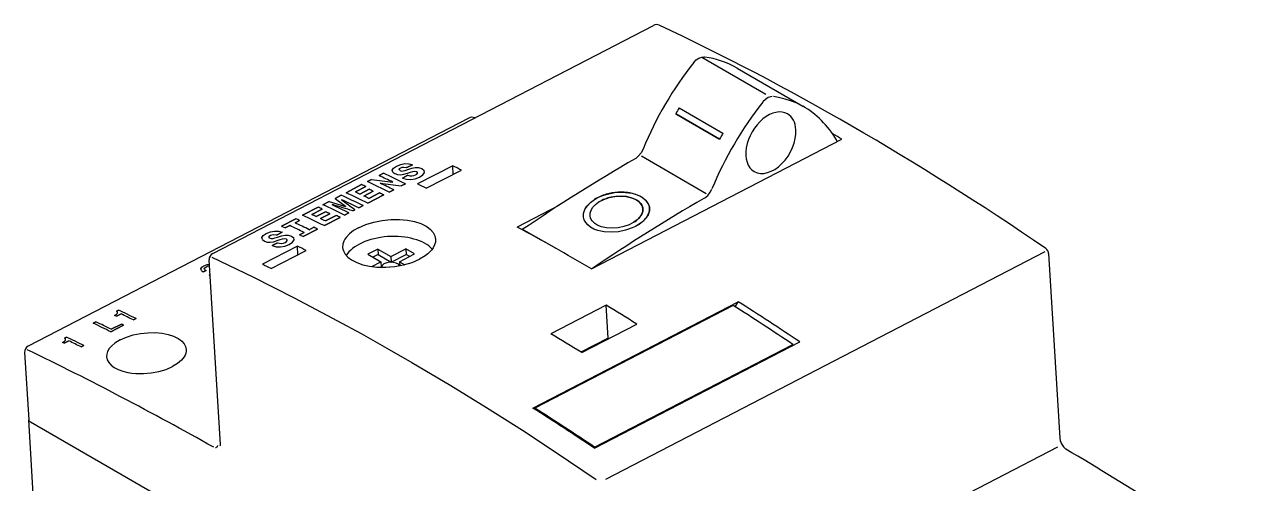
# Model space of a CAD drawing. Extents: x 72 to 370, y -12 to 333.
# Drawn here: x 274.7 to 367.1, y 298.8 to 333.3 of the extents above; entities that cross this region are included whole.
import ezdxf

# ---------------------------------------------------------------- set-up
doc = ezdxf.new("R2010")
doc.units = 0
doc.layers.get('0').update_dxf_attribs({"linetype": 'CONTINUOUS'})

msp = doc.modelspace()

# ---------------------------------------------------------------- linework, layer by layer
at = {"color": 7}
for p, q in [((288.803955, 316.089539), (321.878448, 333.233765)), ((308.027985, 326.270752), (274.953491, 309.126495)), ((317.237732, 314.937286), (336.03006, 324.678345)), ((351.2612, 316.204681), (318.271057, 299.104126)), ((333.636505, 269.572266), (275.115753, 303.424011)), ((319.260193, 284.4758), (352.238403, 301.570129))]:
    msp.add_line(p, q, dxfattribs=at)
at = {"color": 250}
for p, q in [((330.304596, 328.044556), (325.521973, 330.811066)), ((320.980072, 323.41806), (325.842712, 320.605225)), ((277.135315, 268.360809), (274.992523, 303.58847)), ((333.636505, 269.572266), (275.115753, 303.424011))]:
    msp.add_line(p, q, dxfattribs=at)
at = {"color": 250, "ltscale": 0.142429}
msp.add_line((328.165405, 330.012817), (333.096924, 327.160156), dxfattribs=at)
at = {"color": 250, "ltscale": 0.094953}
for p, q in [((323.805817, 327.02298), (327.093506, 325.121216)), ((323.553375, 326.5914), (326.841064, 324.689636))]:
    msp.add_line(p, q, dxfattribs=at)
at = {"color": 7, "ltscale": 0.094953}
for p, q in [((323.805817, 327.02298), (327.093506, 325.121216)), ((326.841064, 324.689636), (323.553375, 326.5914))]:
    msp.add_line(p, q, dxfattribs=at)
at = {"color": 7, "ltscale": 0.004455}
msp.add_line((302.27774, 322.355957), (302.369507, 322.508698), dxfattribs=at)
msp.add_line((302.27774, 322.355957), (302.369507, 322.508698), dxfattribs=at)
at = {"color": 7, "ltscale": 0.006665}
msp.add_line((302.369507, 322.508698), (302.589111, 322.659882), dxfattribs=at)
msp.add_line((302.369507, 322.508698), (302.589111, 322.659882), dxfattribs=at)
at = {"color": 7, "ltscale": 0.008676}
for p, q in [((302.589111, 322.659882), (302.911072, 322.789398)), ((302.589111, 322.659882), (302.911072, 322.789398)), ((292.808441, 317.590057), (293.130402, 317.719574)), ((292.808441, 317.590057), (293.130402, 317.719574))]:
    msp.add_line(p, q, dxfattribs=at)
at = {"color": 7, "ltscale": 0.001653}
msp.add_line((302.795166, 322.411255), (302.830627, 322.467072), dxfattribs=at)
msp.add_line((302.795166, 322.411255), (302.830627, 322.467072), dxfattribs=at)
at = {"color": 7, "ltscale": 0.003005}
for p, q in [((302.867065, 322.314941), (302.795166, 322.411255)), ((302.867065, 322.314941), (302.795166, 322.411255)), ((293.086395, 317.245087), (293.014496, 317.3414)), ((293.086395, 317.245087), (293.014496, 317.3414))]:
    msp.add_line(p, q, dxfattribs=at)
at = {"color": 7, "ltscale": 0.002572}
for p, q in [((302.830627, 322.467072), (302.914337, 322.526855)), ((302.830627, 322.467072), (302.914337, 322.526855)), ((293.049957, 317.397247), (293.133667, 317.457031)), ((293.049957, 317.397247), (293.133667, 317.457031))]:
    msp.add_line(p, q, dxfattribs=at)
at = {"color": 7, "ltscale": 0.007887}
for p, q in [((302.911072, 322.789398), (303.220764, 322.849457)), ((302.911072, 322.789398), (303.220764, 322.849457)), ((293.130402, 317.719574), (293.440094, 317.779633)), ((293.130402, 317.719574), (293.440094, 317.779633))]:
    msp.add_line(p, q, dxfattribs=at)
at = {"color": 7, "ltscale": 0.002967}
for p, q in [((302.914337, 322.526855), (303.025604, 322.568146)), ((302.914337, 322.526855), (303.025604, 322.568146)), ((293.133667, 317.457031), (293.244934, 317.498322)), ((293.133667, 317.457031), (293.244934, 317.498322))]:
    msp.add_line(p, q, dxfattribs=at)
at = {"color": 7, "ltscale": 0.002992}
for p, q in [((303.025604, 322.568146), (303.143768, 322.58725)), ((303.025604, 322.568146), (303.143768, 322.58725)), ((293.244934, 317.498322), (293.363098, 317.517426)), ((293.244934, 317.498322), (293.363098, 317.517426))]:
    msp.add_line(p, q, dxfattribs=at)
at = {"color": 7, "ltscale": 0.005412}
for p, q in [((303.143768, 322.58725), (303.357056, 322.550171)), ((303.143768, 322.58725), (303.357056, 322.550171)), ((293.363098, 317.517426), (293.576385, 317.480316)), ((293.363098, 317.517426), (293.576385, 317.480316))]:
    msp.add_line(p, q, dxfattribs=at)
at = {"color": 7, "ltscale": 0.007433}
for p, q in [((303.220764, 322.849457), (303.517853, 322.837341)), ((303.220764, 322.849457), (303.517853, 322.837341)), ((293.440094, 317.779633), (293.737152, 317.767517)), ((293.440094, 317.779633), (293.737152, 317.767517))]:
    msp.add_line(p, q, dxfattribs=at)
at = {"color": 7, "ltscale": 0.004979}
for p, q in [((303.256104, 322.331238), (303.443756, 322.39798)), ((303.256104, 322.331238), (303.443756, 322.39798)), ((293.475433, 317.261414), (293.663086, 317.328156)), ((293.475433, 317.261414), (293.663086, 317.328156))]:
    msp.add_line(p, q, dxfattribs=at)
at = {"color": 7, "ltscale": 0.01159}
for p, q in [((303.375885, 322.541168), (303.787476, 322.754517)), ((303.787476, 322.754517), (303.375885, 322.541168)), ((293.595215, 317.471344), (294.006805, 317.684692)), ((294.006805, 317.684692), (293.595215, 317.471344))]:
    msp.add_line(p, q, dxfattribs=at)
at = {"color": 7, "ltscale": 0.007829}
for p, q in [((303.443756, 322.39798), (303.741241, 322.495819)), ((303.443756, 322.39798), (303.741241, 322.495819)), ((293.663086, 317.328156), (293.960571, 317.425964)), ((293.663086, 317.328156), (293.960571, 317.425964))]:
    msp.add_line(p, q, dxfattribs=at)
at = {"color": 7, "ltscale": 0.007051}
msp.add_line((303.517853, 322.837341), (303.787476, 322.754517), dxfattribs=at)
msp.add_line((303.517853, 322.837341), (303.787476, 322.754517), dxfattribs=at)
at = {"color": 7, "ltscale": 0.006787}
for p, q in [((303.741241, 322.495819), (304.007416, 322.549164)), ((303.741241, 322.495819), (304.007416, 322.549164)), ((293.960571, 317.425964), (294.226746, 317.479309)), ((293.960571, 317.425964), (294.226746, 317.479309))]:
    msp.add_line(p, q, dxfattribs=at)
at = {"color": 7, "ltscale": 0.00608}
for p, q in [((304.007416, 322.549164), (304.25061, 322.545837)), ((304.007416, 322.549164), (304.25061, 322.545837)), ((294.226746, 317.479309), (294.46994, 317.476013)), ((294.226746, 317.479309), (294.46994, 317.476013))]:
    msp.add_line(p, q, dxfattribs=at)
at = {"color": 7, "ltscale": 0.074085}
msp.add_line((306.810669, 322.679352), (304.179718, 321.315613), dxfattribs=at)
at = {"color": 7, "ltscale": 0.006243}
for p, q in [((304.25061, 322.545837), (304.489014, 322.471527)), ((304.25061, 322.545837), (304.489014, 322.471527)), ((294.46994, 317.476013), (294.708344, 317.401703)), ((294.46994, 317.476013), (294.708344, 317.401703))]:
    msp.add_line(p, q, dxfattribs=at)
at = {"color": 7, "ltscale": 0.005565}
for p, q in [((304.489014, 322.471527), (304.66629, 322.336914)), ((304.489014, 322.471527), (304.66629, 322.336914)), ((294.708344, 317.401703), (294.88562, 317.26709)), ((294.708344, 317.401703), (294.88562, 317.26709))]:
    msp.add_line(p, q, dxfattribs=at)
at = {"color": 7, "ltscale": 0.016058}
msp.add_line((306.84967, 322.038208), (306.810669, 322.679352), dxfattribs=at)
at = {"color": 7, "ltscale": 0.008769}
for p, q in [((300.722443, 321.650269), (300.411041, 321.488831)), ((300.411041, 321.488831), (300.722443, 321.650269)), ((302.949219, 321.172577), (303.26062, 321.334015)), ((303.26062, 321.334015), (302.949219, 321.172577))]:
    msp.add_line(p, q, dxfattribs=at)
at = {"color": 7, "ltscale": 0.040047}
msp.add_line((300.722443, 321.650269), (302.312256, 321.453979), dxfattribs=at)
msp.add_line((300.722443, 321.650269), (302.312256, 321.453979), dxfattribs=at)
at = {"color": 7, "ltscale": 0.009531}
for p, q in [((301.626862, 322.119049), (301.288391, 321.943604)), ((301.288391, 321.943604), (301.626862, 322.119049)), ((302.0448, 320.703796), (302.38327, 320.879242)), ((302.38327, 320.879242), (302.0448, 320.703796))]:
    msp.add_line(p, q, dxfattribs=at)
at = {"color": 7, "ltscale": 0.003687}
for p, q in [((302.312866, 322.212738), (302.27774, 322.355957)), ((302.312866, 322.212738), (302.27774, 322.355957)), ((292.532196, 317.142914), (292.49707, 317.286133)), ((292.532196, 317.142914), (292.49707, 317.286133))]:
    msp.add_line(p, q, dxfattribs=at)
at = {"color": 7, "ltscale": 0.005159}
for p, q in [((302.312866, 322.212738), (302.479004, 322.090332)), ((302.312866, 322.212738), (302.479004, 322.090332)), ((292.532196, 317.142914), (292.698334, 317.020508)), ((292.532196, 317.142914), (292.698334, 317.020508))]:
    msp.add_line(p, q, dxfattribs=at)
at = {"color": 7, "ltscale": 0.00531}
msp.add_line((302.479004, 322.090332), (302.680634, 322.02356), dxfattribs=at)
msp.add_line((302.479004, 322.090332), (302.680634, 322.02356), dxfattribs=at)
at = {"color": 7, "ltscale": 0.005424}
msp.add_line((302.680634, 322.02356), (302.897095, 322.008881), dxfattribs=at)
msp.add_line((302.680634, 322.02356), (302.897095, 322.008881), dxfattribs=at)
at = {"color": 7, "ltscale": 0.002952}
msp.add_line((302.867065, 322.314941), (302.98053, 322.282288), dxfattribs=at)
msp.add_line((302.867065, 322.314941), (302.98053, 322.282288), dxfattribs=at)
at = {"color": 7, "ltscale": 0.006093}
for p, q in [((302.897095, 322.008881), (303.138184, 322.044495)), ((302.897095, 322.008881), (303.138184, 322.044495)), ((293.116425, 316.939056), (293.357513, 316.97467)), ((293.116425, 316.939056), (293.357513, 316.97467))]:
    msp.add_line(p, q, dxfattribs=at)
at = {"color": 7, "ltscale": 0.003181}
for p, q in [((302.98053, 322.282288), (303.107422, 322.291718)), ((302.98053, 322.282288), (303.107422, 322.291718)), ((293.199829, 317.212433), (293.326721, 317.221893)), ((293.199829, 317.212433), (293.326721, 317.221893))]:
    msp.add_line(p, q, dxfattribs=at)
at = {"color": 7, "ltscale": 0.011361}
for p, q in [((303.444366, 321.970123), (303.040894, 321.760986)), ((303.040894, 321.760986), (303.444366, 321.970123)), ((293.663696, 316.900269), (293.260223, 316.691132)), ((293.260223, 316.691132), (293.663696, 316.900269))]:
    msp.add_line(p, q, dxfattribs=at)
at = {"color": 7, "ltscale": 0.007874}
for p, q in [((303.040894, 321.760986), (303.342285, 321.669495)), ((303.040894, 321.760986), (303.342285, 321.669495)), ((293.260223, 316.691132), (293.561615, 316.59967)), ((293.260223, 316.691132), (293.561615, 316.59967))]:
    msp.add_line(p, q, dxfattribs=at)
at = {"color": 7, "ltscale": 0.003846}
msp.add_line((303.107422, 322.291718), (303.256104, 322.331238), dxfattribs=at)
msp.add_line((303.107422, 322.291718), (303.256104, 322.331238), dxfattribs=at)
at = {"color": 7, "ltscale": 0.0072}
for p, q in [((303.138184, 322.044495), (303.413666, 322.128479)), ((303.138184, 322.044495), (303.413666, 322.128479)), ((293.357513, 316.97467), (293.632996, 317.058655)), ((293.357513, 316.97467), (293.632996, 317.058655))]:
    msp.add_line(p, q, dxfattribs=at)
at = {"color": 7, "ltscale": 0.008122}
for p, q in [((303.342285, 321.669495), (303.666779, 321.653381)), ((303.342285, 321.669495), (303.666779, 321.653381)), ((293.561615, 316.59967), (293.886108, 316.583527)), ((293.561615, 316.59967), (293.886108, 316.583527))]:
    msp.add_line(p, q, dxfattribs=at)
at = {"color": 7, "ltscale": 0.005948}
for p, q in [((303.413666, 322.128479), (303.638184, 322.207184)), ((303.413666, 322.128479), (303.638184, 322.207184)), ((293.632996, 317.058655), (293.857513, 317.13736)), ((293.632996, 317.058655), (293.857513, 317.13736))]:
    msp.add_line(p, q, dxfattribs=at)
at = {"color": 7, "ltscale": 0.003721}
msp.add_line((303.444366, 321.970123), (303.586456, 321.925873), dxfattribs=at)
msp.add_line((303.444366, 321.970123), (303.586456, 321.925873), dxfattribs=at)
at = {"color": 7, "ltscale": 0.003743}
msp.add_line((303.586456, 321.925873), (303.73587, 321.916016), dxfattribs=at)
msp.add_line((303.586456, 321.925873), (303.73587, 321.916016), dxfattribs=at)
at = {"color": 7, "ltscale": 0.004791}
for p, q in [((303.638184, 322.207184), (303.821716, 322.262299)), ((303.638184, 322.207184), (303.821716, 322.262299)), ((293.857513, 317.13736), (294.041046, 317.192474)), ((293.857513, 317.13736), (294.041046, 317.192474))]:
    msp.add_line(p, q, dxfattribs=at)
at = {"color": 7, "ltscale": 0.008293}
for p, q in [((303.666779, 321.653381), (303.993744, 321.70929)), ((303.666779, 321.653381), (303.993744, 321.70929)), ((293.886108, 316.583527), (294.213074, 316.639435)), ((293.886108, 316.583527), (294.213074, 316.639435))]:
    msp.add_line(p, q, dxfattribs=at)
at = {"color": 7, "ltscale": 0.003767}
for p, q in [((303.73587, 321.916016), (303.884796, 321.938904)), ((303.73587, 321.916016), (303.884796, 321.938904)), ((293.9552, 316.846161), (294.104126, 316.86908)), ((293.9552, 316.846161), (294.104126, 316.86908))]:
    msp.add_line(p, q, dxfattribs=at)
at = {"color": 7, "ltscale": 0.003733}
for p, q in [((303.821716, 322.262299), (303.96994, 322.280243)), ((303.821716, 322.262299), (303.96994, 322.280243)), ((294.041046, 317.192474), (294.18927, 317.210419)), ((294.041046, 317.192474), (294.18927, 317.210419))]:
    msp.add_line(p, q, dxfattribs=at)
at = {"color": 7, "ltscale": 0.003692}
for p, q in [((303.884796, 321.938904), (304.022797, 321.991516)), ((303.884796, 321.938904), (304.022797, 321.991516)), ((294.104126, 316.86908), (294.242096, 316.921692)), ((294.104126, 316.86908), (294.242096, 316.921692))]:
    msp.add_line(p, q, dxfattribs=at)
at = {"color": 7, "ltscale": 0.00331}
for p, q in [((303.96994, 322.280243), (304.098969, 322.250488)), ((303.96994, 322.280243), (304.098969, 322.250488)), ((294.18927, 317.210419), (294.318268, 317.180664)), ((294.18927, 317.210419), (294.318268, 317.180664))]:
    msp.add_line(p, q, dxfattribs=at)
at = {"color": 7, "ltscale": 0.008565}
for p, q in [((303.993744, 321.70929), (304.312683, 321.834351)), ((303.993744, 321.70929), (304.312683, 321.834351)), ((294.213074, 316.639435), (294.532013, 316.764526)), ((294.213074, 316.639435), (294.532013, 316.764526))]:
    msp.add_line(p, q, dxfattribs=at)
at = {"color": 7, "ltscale": 0.003212}
for p, q in [((304.022797, 321.991516), (304.130493, 322.061554)), ((304.022797, 321.991516), (304.130493, 322.061554)), ((294.242096, 316.921692), (294.349823, 316.991699)), ((294.242096, 316.921692), (294.349823, 316.991699))]:
    msp.add_line(p, q, dxfattribs=at)
at = {"color": 7, "ltscale": 0.002238}
msp.add_line((304.098969, 322.250488), (304.169128, 322.194885), dxfattribs=at)
msp.add_line((304.098969, 322.250488), (304.169128, 322.194885), dxfattribs=at)
at = {"color": 7, "ltscale": 0.002168}
for p, q in [((304.130493, 322.061554), (304.180542, 322.132355)), ((304.130493, 322.061554), (304.180542, 322.132355)), ((294.349823, 316.991699), (294.399872, 317.0625)), ((294.349823, 316.991699), (294.399872, 317.0625))]:
    msp.add_line(p, q, dxfattribs=at)
at = {"color": 7, "ltscale": 0.001589}
for p, q in [((304.180542, 322.132355), (304.169128, 322.194885)), ((304.180542, 322.132355), (304.169128, 322.194885)), ((294.399872, 317.0625), (294.388458, 317.125031)), ((294.399872, 317.0625), (294.388458, 317.125031))]:
    msp.add_line(p, q, dxfattribs=at)
at = {"color": 7, "ltscale": 0.008002}
for p, q in [((304.312683, 321.834351), (304.578613, 322.012451)), ((304.312683, 321.834351), (304.578613, 322.012451)), ((294.532013, 316.764526), (294.797943, 316.942627)), ((294.532013, 316.764526), (294.797943, 316.942627))]:
    msp.add_line(p, q, dxfattribs=at)
at = {"color": 7, "ltscale": 0.005145}
msp.add_line((304.578613, 322.012451), (304.697388, 322.180511), dxfattribs=at)
msp.add_line((304.578613, 322.012451), (304.697388, 322.180511), dxfattribs=at)
at = {"color": 7, "ltscale": 0.003987}
for p, q in [((304.697388, 322.180511), (304.66629, 322.336914)), ((304.697388, 322.180511), (304.66629, 322.336914)), ((294.916718, 317.110657), (294.88562, 317.26709)), ((294.916718, 317.110657), (294.88562, 317.26709))]:
    msp.add_line(p, q, dxfattribs=at)
at = {"color": 7, "ltscale": 0.074084}
for p, q in [((304.83374, 320.993256), (307.464661, 322.356995)), ((295.159424, 316.639923), (292.528503, 315.276154)), ((293.182495, 314.953796), (295.813416, 316.317535))]:
    msp.add_line(p, q, dxfattribs=at)
at = {"color": 7, "ltscale": 0.033016}
for p, q in [((299.977783, 321.264252), (298.805298, 320.656494)), ((298.805298, 320.656494), (299.977783, 321.264252)), ((296.71756, 319.57431), (295.545074, 318.966553)), ((295.545074, 318.966553), (296.71756, 319.57431))]:
    msp.add_line(p, q, dxfattribs=at)
at = {"color": 7, "ltscale": 0.022036}
for p, q in [((299.50589, 320.710907), (300.288452, 321.116547)), ((300.288452, 321.116547), (299.50589, 320.710907)), ((296.245667, 319.020966), (297.028229, 319.426605)), ((297.028229, 319.426605), (296.245667, 319.020966))]:
    msp.add_line(p, q, dxfattribs=at)
at = {"color": 7, "ltscale": 0.019749}
for p, q in [((300.532013, 320.91922), (299.830688, 320.555664)), ((299.830688, 320.555664), (300.532013, 320.91922)), ((300.143799, 320.405273), (300.845123, 320.768829)), ((300.845123, 320.768829), (300.143799, 320.405273)), ((297.27179, 319.229248), (296.570465, 318.865723)), ((296.570465, 318.865723), (297.27179, 319.229248)), ((296.883545, 318.715332), (297.5849, 319.078857)), ((297.5849, 319.078857), (296.883545, 318.715332))]:
    msp.add_line(p, q, dxfattribs=at)
at = {"color": 7, "ltscale": 0.022646}
for p, q in [((301.322357, 320.641357), (300.518158, 320.224487)), ((300.518158, 320.224487), (301.322357, 320.641357)), ((298.062134, 318.951416), (297.257904, 318.534546)), ((297.257904, 318.534546), (298.062134, 318.951416))]:
    msp.add_line(p, q, dxfattribs=at)
at = {"color": 7, "ltscale": 0.039946}
msp.add_line((301.3638, 321.37149), (302.949219, 321.172577), dxfattribs=at)
msp.add_line((301.3638, 321.37149), (302.949219, 321.172577), dxfattribs=at)
at = {"color": 7, "ltscale": 0.013267}
for p, q in [((297.540741, 320.001007), (297.06958, 319.756775)), ((297.06958, 319.756775), (297.540741, 320.001007)), ((298.450592, 320.472626), (297.979431, 320.228394)), ((297.979431, 320.228394), (298.450592, 320.472626))]:
    msp.add_line(p, q, dxfattribs=at)
at = {"color": 7, "ltscale": 0.03191}
msp.add_line((297.540741, 320.001007), (298.762085, 319.630219), dxfattribs=at)
msp.add_line((297.540741, 320.001007), (298.762085, 319.630219), dxfattribs=at)
at = {"color": 7, "ltscale": 0.000915}
for p, q in [((297.763306, 319.744385), (297.795807, 319.76123)), ((297.795807, 319.76123), (297.763306, 319.744385))]:
    msp.add_line(p, q, dxfattribs=at)
at = {"color": 7, "ltscale": 0.024758}
msp.add_line((297.979431, 320.228394), (298.772919, 319.635834), dxfattribs=at)
msp.add_line((297.979431, 320.228394), (298.772919, 319.635834), dxfattribs=at)
at = {"color": 7, "ltscale": 0.000991}
for p, q in [((298.467346, 320.109344), (298.502533, 320.127563)), ((298.502533, 320.127563), (298.467346, 320.109344))]:
    msp.add_line(p, q, dxfattribs=at)
at = {"color": 7, "ltscale": 0.000305}
for p, q in [((298.772919, 319.635834), (298.762085, 319.630219)), ((298.762085, 319.630219), (298.772919, 319.635834))]:
    msp.add_line(p, q, dxfattribs=at)
at = {"color": 7, "ltscale": 0.009073}
for p, q in [((299.762115, 319.520538), (300.08432, 319.687561)), ((300.08432, 319.687561), (299.762115, 319.520538))]:
    msp.add_line(p, q, dxfattribs=at)
at = {"color": 7, "ltscale": 0.033626}
for p, q in [((300.439056, 319.871429), (301.633209, 320.490417)), ((301.633209, 320.490417), (300.439056, 319.871429)), ((297.178833, 318.181488), (298.372986, 318.800476)), ((298.372986, 318.800476), (297.178833, 318.181488))]:
    msp.add_line(p, q, dxfattribs=at)
at = {"color": 7, "ltscale": 0.087669}
msp.add_line((314.767578, 319.692749), (311.654236, 318.078949), dxfattribs=at)
at = {"color": 7, "ltscale": 0.0305}
for p, q in [((295.041412, 318.705475), (293.958282, 318.144043)), ((293.958282, 318.144043), (295.041412, 318.705475)), ((295.592041, 317.358978), (296.675171, 317.92041)), ((296.675171, 317.92041), (295.592041, 317.358978))]:
    msp.add_line(p, q, dxfattribs=at)
at = {"color": 7, "ltscale": 0.008997}
for p, q in [((298.703339, 318.971741), (299.022858, 319.13736)), ((299.022858, 319.13736), (298.703339, 318.971741))]:
    msp.add_line(p, q, dxfattribs=at)
at = {"color": 7, "ltscale": 0.00427}
for p, q in [((299.318024, 319.290344), (299.469666, 319.368958)), ((299.469666, 319.368958), (299.318024, 319.290344))]:
    msp.add_line(p, q, dxfattribs=at)
at = {"color": 7, "ltscale": 0.007052}
msp.add_line((293.737152, 317.767517), (294.006805, 317.684692), dxfattribs=at)
msp.add_line((293.737152, 317.767517), (294.006805, 317.684692), dxfattribs=at)
at = {"color": 7, "ltscale": 0.009684}
for p, q in [((294.240692, 318.009796), (294.584595, 318.188049)), ((294.584595, 318.188049), (294.240692, 318.009796)), ((294.979919, 318.392975), (295.323822, 318.571228)), ((295.323822, 318.571228), (294.979919, 318.392975)), ((296.392578, 318.057678), (296.048706, 317.879395)), ((296.048706, 317.879395), (296.392578, 318.057678)), ((295.653351, 317.674469), (295.309448, 317.496216)), ((295.309448, 317.496216), (295.653351, 317.674469))]:
    msp.add_line(p, q, dxfattribs=at)
at = {"color": 250, "ltscale": 0.000151}
msp.add_line((312.025269, 317.87735), (312.030121, 317.880951), dxfattribs=at)
at = {"color": 250, "ltscale": 0.069506}
msp.add_line((312.139038, 317.873138), (314.545654, 316.481018), dxfattribs=at)
at = {"color": 7, "ltscale": 0.004454}
msp.add_line((292.49707, 317.286133), (292.588837, 317.438843), dxfattribs=at)
msp.add_line((292.49707, 317.286133), (292.588837, 317.438843), dxfattribs=at)
at = {"color": 7, "ltscale": 0.006666}
msp.add_line((292.588837, 317.438843), (292.808441, 317.590057), dxfattribs=at)
msp.add_line((292.588837, 317.438843), (292.808441, 317.590057), dxfattribs=at)
at = {"color": 7, "ltscale": 0.005309}
msp.add_line((292.698334, 317.020508), (292.899933, 316.953705), dxfattribs=at)
msp.add_line((292.698334, 317.020508), (292.899933, 316.953705), dxfattribs=at)
at = {"color": 7, "ltscale": 0.005425}
msp.add_line((292.899933, 316.953705), (293.116425, 316.939056), dxfattribs=at)
msp.add_line((292.899933, 316.953705), (293.116425, 316.939056), dxfattribs=at)
at = {"color": 7, "ltscale": 0.001654}
msp.add_line((293.014496, 317.3414), (293.049957, 317.397247), dxfattribs=at)
msp.add_line((293.014496, 317.3414), (293.049957, 317.397247), dxfattribs=at)
at = {"color": 7, "ltscale": 0.002951}
msp.add_line((293.086395, 317.245087), (293.199829, 317.212433), dxfattribs=at)
msp.add_line((293.086395, 317.245087), (293.199829, 317.212433), dxfattribs=at)
at = {"color": 7, "ltscale": 0.003847}
msp.add_line((293.326721, 317.221893), (293.475433, 317.261414), dxfattribs=at)
msp.add_line((293.326721, 317.221893), (293.475433, 317.261414), dxfattribs=at)
at = {"color": 7, "ltscale": 0.00372}
msp.add_line((293.663696, 316.900269), (293.805786, 316.856049), dxfattribs=at)
msp.add_line((293.663696, 316.900269), (293.805786, 316.856049), dxfattribs=at)
at = {"color": 7, "ltscale": 0.003744}
msp.add_line((293.805786, 316.856049), (293.9552, 316.846161), dxfattribs=at)
msp.add_line((293.805786, 316.856049), (293.9552, 316.846161), dxfattribs=at)
at = {"color": 7, "ltscale": 0.002239}
msp.add_line((294.318268, 317.180664), (294.388458, 317.125031), dxfattribs=at)
msp.add_line((294.318268, 317.180664), (294.388458, 317.125031), dxfattribs=at)
at = {"color": 7, "ltscale": 0.005144}
msp.add_line((294.797943, 316.942627), (294.916718, 317.110657), dxfattribs=at)
msp.add_line((294.797943, 316.942627), (294.916718, 317.110657), dxfattribs=at)
at = {"color": 7, "ltscale": 0.016059}
msp.add_line((295.198425, 315.998749), (295.159424, 316.639923), dxfattribs=at)
at = {"color": 7, "ltscale": 0.021167}
msp.add_line((301.185425, 316.422485), (300.433746, 316.032837), dxfattribs=at)
at = {"color": 7, "ltscale": 0.028486}
for p, q in [((300.433746, 316.032837), (301.420044, 315.462311)), ((301.185425, 316.422485), (302.171722, 315.851959)), ((301.210938, 316.003113), (302.197235, 315.432587))]:
    msp.add_line(p, q, dxfattribs=at)
at = {"color": 7, "ltscale": 0.010779}
msp.add_line((301.210938, 316.003113), (300.828156, 315.804688), dxfattribs=at)
at = {"color": 7, "ltscale": 0.010504}
for p, q in [((301.185425, 316.422485), (301.210938, 316.003113)), ((303.299286, 316.436432), (303.324768, 316.017029)), ((302.171722, 315.851959), (302.197235, 315.432587))]:
    msp.add_line(p, q, dxfattribs=at)
at = {"color": 7, "ltscale": 0.031751}
msp.add_line((302.171722, 315.851959), (303.299286, 316.436432), dxfattribs=at)
at = {"color": 7, "ltscale": 0.03175}
for p, q in [((302.197235, 315.432587), (303.324768, 316.017029)), ((302.829285, 315.471588), (303.956818, 316.056061))]:
    msp.add_line(p, q, dxfattribs=at)
at = {"color": 7, "ltscale": 0.018991}
msp.add_line((303.956818, 316.056061), (303.299286, 316.436432), dxfattribs=at)
at = {"color": 7, "ltscale": 0.007599}
msp.add_line((303.587891, 315.864838), (303.324768, 316.017029), dxfattribs=at)
at = {"color": 7, "ltscale": 0.347631}
for p, q in [((351.539246, 316.084534), (352.383484, 302.204956)), ((289.379242, 301.735687), (288.534973, 315.615265))]:
    msp.add_line(p, q, dxfattribs=at)
at = {"color": 7, "ltscale": 0.003385}
msp.add_line((287.915253, 314.93576), (287.981812, 315.05365), dxfattribs=at)
msp.add_line((287.915253, 314.93576), (287.981812, 315.05365), dxfattribs=at)
at = {"color": 7, "ltscale": 0.005035}
msp.add_line((287.981812, 315.05365), (288.146606, 315.169403), dxfattribs=at)
msp.add_line((287.981812, 315.05365), (288.146606, 315.169403), dxfattribs=at)
at = {"color": 7, "ltscale": 0.006286}
msp.add_line((288.146606, 315.169403), (288.379059, 315.265289), dxfattribs=at)
msp.add_line((288.146606, 315.169403), (288.379059, 315.265289), dxfattribs=at)
at = {"color": 7, "ltscale": 0.002058}
msp.add_line((288.164795, 314.951294), (288.203003, 315.024231), dxfattribs=at)
msp.add_line((288.164795, 314.951294), (288.203003, 315.024231), dxfattribs=at)
at = {"color": 7, "ltscale": 0.003313}
msp.add_line((288.203003, 315.024231), (288.311951, 315.09967), dxfattribs=at)
msp.add_line((288.203003, 315.024231), (288.311951, 315.09967), dxfattribs=at)
at = {"color": 7, "ltscale": 0.003439}
msp.add_line((288.311951, 315.09967), (288.439697, 315.150696), dxfattribs=at)
msp.add_line((288.311951, 315.09967), (288.439697, 315.150696), dxfattribs=at)
at = {"color": 7, "ltscale": 0.004464}
msp.add_line((288.379059, 315.265289), (288.554108, 315.300537), dxfattribs=at)
msp.add_line((288.379059, 315.265289), (288.554108, 315.300537), dxfattribs=at)
at = {"color": 7, "ltscale": 0.003103}
msp.add_line((288.439697, 315.150696), (288.561584, 315.174042), dxfattribs=at)
msp.add_line((288.439697, 315.150696), (288.561584, 315.174042), dxfattribs=at)
at = {"color": 7, "ltscale": 0.019171}
msp.add_line((300.739227, 315.109406), (301.420044, 315.462311), dxfattribs=at)
at = {"color": 7, "ltscale": 0.010225}
msp.add_line((301.420044, 315.462311), (301.444885, 315.054047), dxfattribs=at)
at = {"color": 7, "ltscale": 0.000745}
msp.add_line((302.051117, 315.068237), (302.077576, 315.08197), dxfattribs=at)
at = {"color": 7, "ltscale": 0.000525}
msp.add_line((302.077576, 315.08197), (302.095764, 315.071442), dxfattribs=at)
at = {"color": 7, "ltscale": 0.011065}
msp.add_line((302.829285, 315.471588), (303.212402, 315.249969), dxfattribs=at)
at = {"color": 7, "ltscale": 0.007554}
msp.add_line((302.829285, 315.471588), (302.847626, 315.169983), dxfattribs=at)
at = {"color": 7, "ltscale": 0.003}
msp.add_line((287.949646, 314.820801), (287.915253, 314.93576), dxfattribs=at)
msp.add_line((287.949646, 314.820801), (287.915253, 314.93576), dxfattribs=at)
at = {"color": 7, "ltscale": 0.004395}
msp.add_line((287.949646, 314.820801), (288.092407, 314.718231), dxfattribs=at)
msp.add_line((287.949646, 314.820801), (288.092407, 314.718231), dxfattribs=at)
at = {"color": 7, "ltscale": 0.005428}
for p, q in [((288.105591, 314.711792), (288.29837, 314.811707)), ((288.29837, 314.811707), (288.105591, 314.711792))]:
    msp.add_line(p, q, dxfattribs=at)
at = {"color": 7, "ltscale": 0.001943}
msp.add_line((288.195129, 314.87973), (288.164795, 314.951294), dxfattribs=at)
msp.add_line((288.195129, 314.87973), (288.164795, 314.951294), dxfattribs=at)
at = {"color": 7, "ltscale": 0.003091}
msp.add_line((288.195129, 314.87973), (288.29837, 314.811707), dxfattribs=at)
msp.add_line((288.195129, 314.87973), (288.29837, 314.811707), dxfattribs=at)
at = {"color": 7, "ltscale": 0.00167}
for p, q in [((288.603271, 314.492218), (288.543976, 314.461487)), ((288.543976, 314.461487), (288.603271, 314.492218))]:
    msp.add_line(p, q, dxfattribs=at)
at = {"color": 7, "ltscale": 0.0013}
msp.add_line((288.557159, 314.454987), (288.606537, 314.43869), dxfattribs=at)
msp.add_line((288.557159, 314.454987), (288.606537, 314.43869), dxfattribs=at)
at = {"color": 7, "ltscale": 0.433922}
for p, q in [((312.833801, 304.477325), (328.2435, 312.464996)), ((317.458435, 301.455322), (332.868134, 309.442963))]:
    msp.add_line(p, q, dxfattribs=at)
at = {"color": 7, "ltscale": 0.011003}
msp.add_line((328.025574, 312.082611), (328.2435, 312.464996), dxfattribs=at)
at = {"color": 7, "ltscale": 0.0044}
for p, q in [((281.43457, 311.436096), (281.584137, 311.528839)), ((281.43457, 311.436096), (281.584137, 311.528839)), ((277.522308, 309.408173), (277.671875, 309.500916)), ((277.522308, 309.408173), (277.671875, 309.500916))]:
    msp.add_line(p, q, dxfattribs=at)
at = {"color": 7, "ltscale": 0.009883}
for p, q in [((281.568329, 311.370667), (281.919312, 311.552612)), ((281.919312, 311.552612), (281.568329, 311.370667))]:
    msp.add_line(p, q, dxfattribs=at)
at = {"color": 7, "ltscale": 0.004149}
for p, q in [((281.730164, 311.843414), (281.582825, 311.767059)), ((281.582825, 311.767059), (281.730164, 311.843414))]:
    msp.add_line(p, q, dxfattribs=at)
at = {"color": 7, "ltscale": 0.002691}
msp.add_line((281.658813, 311.690826), (281.582825, 311.767059), dxfattribs=at)
msp.add_line((281.658813, 311.690826), (281.582825, 311.767059), dxfattribs=at)
at = {"color": 7, "ltscale": 0.002795}
msp.add_line((281.584137, 311.528839), (281.658081, 311.612671), dxfattribs=at)
msp.add_line((281.584137, 311.528839), (281.658081, 311.612671), dxfattribs=at)
at = {"color": 7, "ltscale": 0.001954}
for p, q in [((281.658081, 311.612671), (281.658813, 311.690826)), ((281.658081, 311.612671), (281.658813, 311.690826)), ((277.745758, 309.584717), (277.746521, 309.662872)), ((277.745758, 309.584717), (277.746521, 309.662872))]:
    msp.add_line(p, q, dxfattribs=at)
at = {"color": 131, "ltscale": 0.419106}
msp.add_line((327.85849, 312.189178), (312.974945, 304.474274), dxfattribs=at)
at = {"color": 7, "ltscale": 0.116418}
for p, q in [((318.320374, 312.203217), (314.186066, 310.060181)), ((316.492554, 308.644989), (320.626862, 310.787994))]:
    msp.add_line(p, q, dxfattribs=at)
at = {"color": 7, "ltscale": 0.06177}
msp.add_line((318.470367, 309.736969), (318.320374, 312.203217), dxfattribs=at)
at = {"color": 7, "ltscale": 0.005612}
for p, q in [((280.036896, 310.956238), (279.837585, 310.852936)), ((279.837585, 310.852936), (280.036896, 310.956238))]:
    msp.add_line(p, q, dxfattribs=at)
at = {"color": 7, "ltscale": 0.027207}
for p, q in [((281.145447, 310.210602), (282.111633, 310.711426)), ((282.111633, 310.711426), (281.145447, 310.210602))]:
    msp.add_line(p, q, dxfattribs=at)
at = {"color": 7, "ltscale": 0.021594}
for p, q in [((281.953308, 310.789703), (281.186432, 310.392212)), ((281.186432, 310.392212), (281.953308, 310.789703))]:
    msp.add_line(p, q, dxfattribs=at)
at = {"color": 7, "ltscale": 0.00555}
for p, q in [((282.850342, 311.09436), (283.047455, 311.196503)), ((283.047455, 311.196503), (282.850342, 311.09436))]:
    msp.add_line(p, q, dxfattribs=at)
at = {"color": 7, "ltscale": 0.009882}
for p, q in [((277.656067, 309.342743), (278.007019, 309.524658)), ((278.007019, 309.524658), (277.656067, 309.342743))]:
    msp.add_line(p, q, dxfattribs=at)
at = {"color": 7, "ltscale": 0.004148}
for p, q in [((277.817902, 309.815491), (277.670593, 309.739136)), ((277.670593, 309.739136), (277.817902, 309.815491))]:
    msp.add_line(p, q, dxfattribs=at)
at = {"color": 7, "ltscale": 0.00269}
msp.add_line((277.746521, 309.662872), (277.670593, 309.739136), dxfattribs=at)
msp.add_line((277.746521, 309.662872), (277.670593, 309.739136), dxfattribs=at)
at = {"color": 7, "ltscale": 0.002793}
msp.add_line((277.671875, 309.500916), (277.745758, 309.584717), dxfattribs=at)
msp.add_line((277.671875, 309.500916), (277.745758, 309.584717), dxfattribs=at)
at = {"color": 7, "ltscale": 0.057343}
msp.add_line((318.470367, 309.736969), (316.43396, 308.681396), dxfattribs=at)
at = {"color": 7, "ltscale": 0.001759}
msp.add_line((318.470367, 309.736969), (318.531281, 309.701752), dxfattribs=at)
at = {"color": 7, "ltscale": 0.126829}
msp.add_line((274.684509, 308.652252), (274.992523, 303.58847), dxfattribs=at)
at = {"color": 7, "ltscale": 0.005551}
for p, q in [((278.938049, 309.066406), (279.135193, 309.168579)), ((279.135193, 309.168579), (278.938049, 309.066406))]:
    msp.add_line(p, q, dxfattribs=at)
at = {"color": 131, "ltscale": 0.419105}
msp.add_line((317.467468, 301.538605), (332.350983, 309.25351), dxfattribs=at)
at = {"color": 131, "ltscale": 0.001909}
for p, q in [((332.355621, 309.177307), (332.350983, 309.25351)), ((317.472076, 301.462402), (317.467468, 301.538605))]:
    msp.add_line(p, q, dxfattribs=at)
at = {"color": 131, "ltscale": 0.002264}
msp.add_line((312.980469, 304.383881), (312.974945, 304.474274), dxfattribs=at)
at = {"color": 250}
for points in [[(324.912201, 330.451416), (325.08255, 330.629486), (325.280334, 330.764893), (325.507935, 330.846741), (325.656189, 330.859833), (325.734253, 330.853149)], [(330.791016, 327.893372), (330.6539, 327.873596), (330.494751, 327.813232), (330.283875, 327.672363), (330.094208, 327.475342)], [(333.178589, 327.112122), (333.176758, 327.113129), (333.025208, 327.19519), (332.585266, 327.404968), (332.165863, 327.569427), (331.774323, 327.695435), (331.258545, 327.818451), (330.879425, 327.888)], [(321.099762, 323.93396), (320.953766, 323.657074), (320.762207, 323.417633), (320.547211, 323.239594), (320.503845, 323.212891)], [(321.575531, 319.55954), (321.546356, 319.689026), (321.497101, 319.814178), (321.341583, 320.046844), (321.117706, 320.249634), (320.854095, 320.40863), (320.549805, 320.53363), (320.214722, 320.623291), (319.948792, 320.667114), (319.674286, 320.690948), (319.22699, 320.688202), (318.777863, 320.636353), (318.338654, 320.536652)], [(325.702423, 320.253082), (325.829773, 320.340057), (325.957001, 320.455505), (326.143738, 320.694519), (326.263611, 320.926788)], [(316.630493, 318.820038), (316.621307, 318.957794), (316.63324, 319.097198), (316.667694, 319.242462), (316.723846, 319.386261), (316.892639, 319.658142), (317.143982, 319.92099), (317.457489, 320.152161)], [(317.12439, 318.898132), (317.127441, 319.123962), (317.199249, 319.350098), (317.334351, 319.567169), (317.535522, 319.77713), (317.786285, 319.962006)], [(321.080444, 319.489655), (321.032166, 319.661682), (320.939972, 319.822144), (320.807556, 319.967041), (320.684784, 320.063568), (320.544586, 320.148651), (320.218323, 320.283234), (319.849335, 320.366547), (319.454895, 320.398254), (319.050507, 320.379333), (318.706482, 320.323975)], [(320.745178, 318.250397), (320.525513, 318.124847), (320.290375, 318.013641), (319.784943, 317.83725), (319.250793, 317.72641), (318.709137, 317.685303), (318.181152, 317.717224), (317.936615, 317.759827), (317.703125, 317.820435), (317.414459, 317.929291), (317.159027, 318.069458), (316.945068, 318.239105), (316.793091, 318.416229), (316.686981, 318.61145), (316.630493, 318.820038)], [(320.416412, 318.440582), (320.052521, 318.251312), (319.648102, 318.110596), (319.220703, 318.022461), (318.787292, 317.990204), (318.364868, 318.016357), (317.982391, 318.099304), (317.793182, 318.168152), (317.620636, 318.25351), (317.489929, 318.338501), (317.375916, 318.434296), (317.280914, 318.539612), (317.206329, 318.653595), (317.154175, 318.773193), (317.12439, 318.898132)], [(312.139038, 317.873138), (312.088684, 317.892181), (312.044556, 317.888489), (312.030121, 317.880951)]]:
    msp.add_lwpolyline(points, dxfattribs=at)
at = {"color": 7}
for points in [[(317.457489, 320.152161), (317.666626, 320.271759), (317.890076, 320.377563), (318.149109, 320.477173), (318.419189, 320.558777), (318.954529, 320.662598), (319.497162, 320.695801), (320.025757, 320.656647), (320.270538, 320.611237), (320.504242, 320.548401), (320.793152, 320.437805), (321.048737, 320.297363), (321.262756, 320.128937), (321.414154, 319.954712), (321.519714, 319.763367), (321.575562, 319.559387)], [(316.630463, 318.820038), (316.621307, 318.957825), (316.63324, 319.097229), (316.667694, 319.242493), (316.723846, 319.386292), (316.89267, 319.658173), (317.144012, 319.92099), (317.457489, 320.152161)], [(317.12439, 318.898132), (317.127411, 319.123932), (317.199219, 319.350067), (317.33429, 319.567108), (317.535431, 319.77713), (317.786285, 319.962006)], [(317.786285, 319.962006), (318.150452, 320.150177), (318.555511, 320.287811), (318.983673, 320.371399), (319.417694, 320.398621), (319.840515, 320.367859), (320.223297, 320.281677), (320.560364, 320.140106), (320.705017, 320.049347), (320.830078, 319.946167), (320.925598, 319.841125), (321.000305, 319.727661), (321.051392, 319.611145), (321.080444, 319.489624)], [(320.745178, 318.250397), (320.525513, 318.124847), (320.290344, 318.013641), (319.784943, 317.83725), (319.250763, 317.72641), (318.709137, 317.685303), (318.181152, 317.717224), (317.936615, 317.759827), (317.703125, 317.820435), (317.414459, 317.92926), (317.159058, 318.069427), (316.945068, 318.239075), (316.793091, 318.416229), (316.686981, 318.61145), (316.630463, 318.820038)], [(320.416412, 318.440582), (320.052521, 318.251312), (319.648102, 318.110596), (319.220673, 318.022461), (318.787292, 317.990204), (318.364868, 318.016327), (317.982422, 318.099304), (317.793152, 318.168152), (317.620636, 318.25351), (317.489929, 318.338501), (317.375916, 318.434296), (317.280914, 318.539612), (317.206329, 318.653595), (317.154175, 318.773193), (317.12439, 318.898132)], [(321.080444, 319.489624), (321.076782, 319.268036), (321.004364, 319.04599), (320.868866, 318.832428), (320.667297, 318.624573), (320.416412, 318.440582)], [(321.575562, 319.559387), (321.584259, 319.42569), (321.572144, 319.290436), (321.53717, 319.147614), (321.480225, 319.006104), (321.310791, 318.739685), (321.058746, 318.480286), (320.745178, 318.250397)], [(299.748627, 318.025391), (299.378937, 317.807281), (299.063568, 317.562561), (298.814453, 317.295807), (298.718414, 317.156067), (298.643097, 317.013336), (298.568329, 316.78125), (298.552368, 316.549072)], [(299.748627, 318.025391), (300.293365, 318.264893), (300.890656, 318.450531), (301.52121, 318.579163), (302.166748, 318.648254), (302.80957, 318.655762), (303.432129, 318.599854), (303.943085, 318.498291), (304.411011, 318.346741), (304.819153, 318.145996), (304.995178, 318.028046), (305.149506, 317.89917), (305.345825, 317.672882), (305.473755, 317.425964), (305.527832, 317.164825)], [(305.527832, 317.164825), (305.516022, 316.948456), (305.455139, 316.731903), (305.347321, 316.519135), (305.237549, 316.364166), (305.104889, 316.21463), (304.94162, 316.063568), (304.757019, 315.920898), (304.333069, 315.664124)], [(298.552368, 316.549072), (298.570648, 316.416016), (298.609039, 316.285645), (298.74411, 316.036835), (298.951324, 315.809052), (299.222107, 315.6073), (299.618866, 315.403351), (300.076508, 315.245117), (300.578766, 315.133972), (301.111053, 315.070068), (301.78299, 315.055237), (302.461853, 315.108734), (303.127533, 315.22937), (303.75882, 315.415436), (304.054565, 315.532166), (304.333069, 315.664124)], [(288.734314, 315.82309), (291.817078, 314.335205), (294.905731, 312.77066), (298.175049, 311.037628), (299.944214, 310.066589), (301.869904, 308.983032), (303.736145, 307.906891), (306.665588, 306.165955), (309.346802, 304.517029), (312.03952, 302.808441), (314.509827, 301.194031), (317.592987, 299.116364)], [(281.859314, 309.603699), (281.643372, 309.48172), (281.446655, 309.349091), (281.219421, 309.157349), (281.038849, 308.951477), (280.911774, 308.735474), (280.847687, 308.536377), (280.834015, 308.33725)], [(281.859314, 309.603699), (282.326263, 309.808929), (282.838318, 309.967804), (283.378845, 310.077728), (283.932251, 310.136688), (284.483276, 310.142975), (285.016907, 310.095154), (285.454742, 310.008575), (285.855743, 309.879456), (286.205505, 309.708588), (286.356354, 309.608215), (286.488586, 309.498535), (286.656677, 309.306152), (286.766174, 309.096222), (286.812439, 308.874115)], [(286.812439, 308.874115), (286.808899, 308.737244), (286.78186, 308.599762), (286.730988, 308.460999), (286.657471, 308.324432), (286.449646, 308.06485), (286.151367, 307.813904), (285.787964, 307.594116)], [(280.834015, 308.33725), (280.882599, 308.111481), (280.998352, 307.898438), (281.175995, 307.703674), (281.408112, 307.531464), (281.70752, 307.375244), (282.049408, 307.250122), (282.423828, 307.156982), (282.720428, 307.108215), (283.026764, 307.077454), (283.602631, 307.067017), (284.184357, 307.114929), (284.754791, 307.220001), (285.295776, 307.380554), (285.787964, 307.594116)], [(352.383484, 302.204956), (352.410767, 302.043213), (352.509094, 301.787964), (352.658966, 301.556519), (352.794464, 301.421509), (352.840118, 301.390167)], [(289.171387, 301.673859), (289.140198, 301.57312), (289.102753, 301.526459), (289.033173, 301.493591), (289.009583, 301.49118)]]:
    msp.add_lwpolyline(points, dxfattribs=at)
for centre, radius, start, end in [((322.108551, 332.789856), 0.5, 64.810299, 117.401676), ((308.257996, 325.826843), 0.499978, 65.334106, 117.391404), ((233.980133, 110.772049), 218.515274, 72.601954, 73.01975), ((233.980133, 110.772049), 218.515274, 72.601954, 73.01975), ((202.079712, 188.572891), 163.071793, 53.328854, 53.766682), ((202.079712, 188.572891), 163.071793, 53.328854, 53.766682), ((289.034058, 315.64563), 0.5, 117.401676, 183.481243), ((351.040161, 316.054169), 0.5, 3.481239, 55.584508), ((275.183594, 308.682587), 0.5, 117.400761, 183.481243), ((164.084518, 80.387283), 253.921616, 60.56412, 64.128039), ((289.045502, 301.702454), 0.335149, 347.033004, 5.682966), ((200.075897, 44.386993), 298.978271, 56.047371, 59.272498)]:
    msp.add_arc(centre, radius, start, end, dxfattribs=at)
at = {"color": 250}
for centre, radius, start, end in [((324.753052, 324.06546), 6.85742, 60.154577, 81.774645), ((346.389343, 313.515198), 27.351883, 141.741698, 157.609347), ((351.634979, 310.481018), 27.437452, 141.764756, 157.588733), ((335.016937, 324.285889), 0.693217, 17.616822, 29.63675), ((393.629578, 197.624237), 145.327271, 120.210699, 124.158618), ((398.729401, 194.814331), 145.147812, 120.227367, 124.127241), ((319.26062, 317.211578), 3.44998, 105.497537, 121.516073), ((319.282532, 317.496185), 2.885089, 101.514035, 121.249369), ((320.306274, 319.394653), 0.780587, 330.200383, 6.996288)]:
    msp.add_arc(centre, radius, start, end, dxfattribs=at)
at = {"color": 7}
for centre, major_axis, ratio, start_param, end_param in [((349.526154, 112.144333), (116.679535, -225.999313), 0.532686, 2.361113787, 2.534821272), ((333.734009, 320.83609), (-9.003632, -15.564911), 0.650365, 4.691020012, 4.718827248), ((337.021667, 318.934326), (9.003632, 15.564911), 0.650365, 1.54942739, 1.577234745), ((348.312225, 112.33139), (-116.718475, 225.171997), 0.532106, 5.584372997, 5.588551044), ((329.752686, 102.711014), (-116.718475, 225.171997), 0.532106, 5.669230938, 5.669345379), ((329.752686, 102.711014), (116.718445, -225.172043), 0.532106, 2.527638435, 2.527752638), ((331.549469, 103.64238), (116.718445, -225.172043), 0.532106, 2.513777256, 2.517729521), ((327.275024, 101.426712), (-116.718475, 225.171997), 0.532106, 5.662293434, 5.672181129), ((327.275024, 101.426712), (116.718445, -225.172043), 0.532106, 2.520700693, 2.530588627), ((328.152344, 101.88147), (-116.718475, 225.171997), 0.532106, 5.665982723, 5.672181129), ((328.152344, 101.88147), (116.718445, -225.172043), 0.532106, 2.524389982, 2.530588627), ((328.490845, 102.056931), (-116.718475, 225.171997), 0.532106, 5.662293434, 5.672181129), ((328.490845, 102.056931), (116.718445, -225.172043), 0.532106, 2.520700693, 2.530588627), ((325.669281, 100.59436), (-116.718475, 225.171997), 0.532106, 5.662293434, 5.672181129), ((325.669281, 100.59436), (-116.718475, 225.171997), 0.532106, 5.662293434, 5.672181129), ((326.059204, 100.796478), (116.718445, -225.172043), 0.532106, 2.526740789, 2.528707266), ((326.059204, 100.796478), (116.718445, -225.172043), 0.532106, 2.526740789, 2.528707266), ((326.841766, 101.202133), (116.718445, -225.172043), 0.532106, 2.528707266, 2.530588627), ((326.841766, 101.202133), (116.718445, -225.172043), 0.532106, 2.528707266, 2.530588627), ((326.760529, 101.160019), (116.718445, -225.172043), 0.532106, 2.524845839, 2.526740789), ((326.760529, 101.160019), (116.718445, -225.172043), 0.532106, 2.524845839, 2.526740789), ((326.863434, 101.213364), (116.718445, -225.172043), 0.532106, 2.520700693, 2.522580862), ((326.863434, 101.213364), (116.718445, -225.172043), 0.532106, 2.520700693, 2.522580862), ((327.613495, 101.602158), (-116.718475, 225.171997), 0.532106, 5.662293434, 5.6684618), ((327.613495, 101.602158), (116.718445, -225.172043), 0.532106, 2.520700693, 2.526869059), ((328.918549, 102.278625), (-116.718475, 225.171997), 0.532106, 5.655369759, 5.659322262), ((323.933563, 99.694656), (-116.718475, 225.171997), 0.532106, 5.662293434, 5.672181129), ((323.933563, 99.694656), (116.718445, -225.172043), 0.532106, 2.520700693, 2.530588627), ((324.253082, 99.860275), (-116.718475, 225.171997), 0.532106, 5.662293434, 5.669915199), ((324.253082, 99.860275), (116.718445, -225.172043), 0.532106, 2.520700693, 2.528322458), ((325.314545, 100.410492), (-116.718475, 225.171997), 0.532106, 5.662293434, 5.672181129), ((325.314545, 100.410492), (116.718445, -225.172043), 0.532106, 2.520700693, 2.530588627), ((324.99231, 100.243469), (-116.718475, 225.171997), 0.532106, 5.662293434, 5.669915199), ((324.99231, 100.243469), (116.718445, -225.172043), 0.532106, 2.520700693, 2.528322458), ((326.059204, 100.796478), (116.718445, -225.172043), 0.532106, 2.522580862, 2.524845839), ((326.059204, 100.796478), (116.718445, -225.172043), 0.532106, 2.522580862, 2.524845839), ((321.905396, 98.643356), (-116.718475, 225.171997), 0.532106, 5.670471191, 5.672181129), ((321.905396, 98.643356), (116.718445, -225.172043), 0.532106, 2.528878212, 2.530588627), ((322.409058, 98.904419), (-116.718475, 225.171997), 0.532106, 5.662293434, 5.672181129), ((322.409058, 98.904419), (116.718445, -225.172043), 0.532106, 2.520700693, 2.530588627), ((322.798981, 99.106537), (-116.718475, 225.171997), 0.532106, 5.66833353, 5.670300007), ((322.798981, 99.106537), (116.718445, -225.172043), 0.532106, 2.526740789, 2.528707266), ((323.581543, 99.512177), (-116.718475, 225.171997), 0.532106, 5.670300007, 5.672181129), ((323.581543, 99.512177), (116.718445, -225.172043), 0.532106, 2.528707266, 2.530588627), ((322.798981, 99.106537), (-116.718475, 225.171997), 0.532106, 5.664173603, 5.66643858), ((322.798981, 99.106537), (116.718445, -225.172043), 0.532106, 2.522580862, 2.524845839), ((323.500305, 99.470078), (-116.718475, 225.171997), 0.532106, 5.66643858, 5.66833353), ((323.500305, 99.470078), (116.718445, -225.172043), 0.532106, 2.524845839, 2.526740789), ((323.60321, 99.523407), (-116.718475, 225.171997), 0.532106, 5.662293434, 5.664173603), ((323.60321, 99.523407), (116.718445, -225.172043), 0.532106, 2.520700693, 2.522580862), ((320.822266, 98.081909), (-116.718475, 225.171997), 0.532106, 5.670471191, 5.672181129), ((320.822266, 98.081909), (116.718445, -225.172043), 0.532106, 2.528878212, 2.530588627), ((321.166168, 98.260162), (-116.718475, 225.171997), 0.532106, 5.664002419, 5.670471191), ((321.166168, 98.260162), (116.718445, -225.172043), 0.532106, 2.522409916, 2.528878212), ((321.561493, 98.465088), (-116.718475, 225.171997), 0.532106, 5.664002419, 5.670471191), ((321.561493, 98.465088), (116.718445, -225.172043), 0.532106, 2.522409916, 2.528878212), ((321.905396, 98.643356), (-116.718475, 225.171997), 0.532106, 5.662293434, 5.664002419), ((321.905396, 98.643356), (116.718445, -225.172043), 0.532106, 2.520700693, 2.522409916), ((329.519897, 102.590347), (116.718445, -225.172043), 0.532106, 2.442780256, 2.476298809), ((319.972015, 97.641174), (-116.718475, 225.171997), 0.532106, 5.669230938, 5.669345379), ((319.972015, 97.641174), (116.718445, -225.172043), 0.532106, 2.527638435, 2.527752638), ((320.822266, 98.081909), (-116.718475, 225.171997), 0.532106, 5.662293434, 5.664002419), ((320.822266, 98.081909), (116.718445, -225.172043), 0.532106, 2.520700693, 2.522409916), ((302.124664, 315.466949), (3.49353, 0.212494), 0.542115, 0.411673397, 2.777834892), ((319.898224, 97.602921), (-116.718475, 225.171997), 0.532106, 5.655369759, 5.659322262), ((317.267303, 96.239182), (116.718445, -225.172043), 0.532106, 2.513777256, 2.517729521), ((302.150177, 315.047577), (0.705811, 0.042938), 0.542115, 0.204820201, 3.014053583), ((320.897095, 25.299438), (-154.190643, 297.462891), 0.532106, 5.659827232, 5.659887791), ((320.897095, 25.299438), (154.190613, -297.462952), 0.532106, 2.518234491, 2.518294811), ((320.862457, 25.281464), (-154.190643, 297.462891), 0.532106, 5.65760231, 5.657662868), ((320.862457, 25.281464), (154.190613, -297.462952), 0.532106, 2.516009808, 2.516070127), ((333.278351, 104.538559), (-116.718475, 225.171997), 0.532106, 5.51333189, 5.540984154), ((314.406952, 21.935242), (-154.190643, 297.462891), 0.532106, 5.660042763, 5.660655022), ((314.406952, 21.935242), (154.190613, -297.462952), 0.532106, 2.51845026, 2.519062281), ((314.955017, 22.21936), (-154.190643, 297.462891), 0.532106, 5.655783653, 5.661810875), ((314.955017, 22.21936), (154.190613, -297.462952), 0.532106, 2.514190912, 2.520217896), ((314.757935, 22.117188), (-154.190643, 297.462891), 0.532106, 5.655783653, 5.660042763), ((314.757935, 22.117188), (154.190613, -297.462952), 0.532106, 2.514190912, 2.51845026), ((327.640656, 101.616241), (-116.718475, 225.171997), 0.532106, 5.552823067, 5.566628456), ((313.05304, 21.233459), (-154.190643, 297.462891), 0.532106, 5.655783653, 5.661767483), ((313.05304, 21.233459), (154.190613, -297.462952), 0.532106, 2.514190912, 2.52017498), ((313.25235, 21.336761), (-154.190643, 297.462891), 0.532106, 5.656507492, 5.661767483), ((313.25235, 21.336761), (154.190613, -297.462952), 0.532106, 2.514914989, 2.52017498), ((314.019226, 21.734283), (-154.190643, 297.462891), 0.532106, 5.655783653, 5.656507492), ((314.019226, 21.734283), (154.190613, -297.462952), 0.532106, 2.514190912, 2.514914989), ((311.042755, 20.191437), (-154.190643, 297.462891), 0.532106, 5.655783653, 5.661810875), ((311.042755, 20.191437), (154.190613, -297.462952), 0.532106, 2.514190912, 2.520217896), ((310.845612, 20.089233), (-154.190643, 297.462891), 0.532106, 5.655783653, 5.660042763), ((310.845612, 20.089233), (154.190613, -297.462952), 0.532106, 2.514190912, 2.51845026), ((323.506348, 99.473206), (116.718445, -225.172043), 0.532106, 2.411230326, 2.425035954), ((310.49469, 19.907318), (-154.190643, 297.462891), 0.532106, 5.660042763, 5.660655022), ((310.49469, 19.907318), (154.190613, -297.462952), 0.532106, 2.51845026, 2.519062281), ((317.868652, 96.550888), (116.718445, -225.172043), 0.532106, 2.371739149, 2.399391651), ((275.491608, 303.618835), (0.499084, 0.030365), 0.542115, 3.141587734, 3.827312231)]:
    msp.add_ellipse(centre, major_axis=major_axis, ratio=ratio, start_param=start_param, end_param=end_param, dxfattribs=at)
at = {"color": 250}
for centre, major_axis, ratio, start_param, end_param in [((333.734009, 320.83609), (9.003632, 15.564911), 0.650365, 1.54942739, 1.577234745), ((325.537933, 314.117493), (-7.568024, -13.037415), 0.66268, 2.789833307, 3.142638683), ((330.692078, 324.414429), (-1.251801, -2.164032), 0.650365, 3.141540766, 6.283133507), ((330.692078, 324.414429), (-1.251801, -2.164032), 0.650365, 2.365511894, 3.141540766), ((330.692078, 324.414429), (-1.251801, -2.164032), 0.650365, 6.283133507, 8.648696899), ((337.021667, 318.934326), (-9.003632, -15.564911), 0.650365, 4.691020012, 4.718827248), ((319.096252, 319.179138), (1.982422, 0.318359), 0.579409, 5.344526291, 5.867351532), ((319.104401, 319.163269), (2.46814, 0.40744), 0.577076, 5.34061718, 5.752490997), ((318.98349, 319.182373), (2.591919, 0.377991), 0.569351, 5.774506569, 6.282626629), ((275.491608, 303.618835), (0.499084, 0.030365), 0.542115, 3.141587734, 3.827312231)]:
    msp.add_ellipse(centre, major_axis=major_axis, ratio=ratio, start_param=start_param, end_param=end_param, dxfattribs=at)
at = {"color": 131}
for centre, major_axis, start_param, end_param in [((332.827332, 104.304764), (-116.718475, 225.171997), 5.513727188, 5.540589333), ((317.943817, 96.589859), (116.718445, -225.172043), 2.372134686, 2.39899683)]:
    msp.add_ellipse(centre, major_axis=major_axis, ratio=0.532106, start_param=start_param, end_param=end_param, dxfattribs=at)

doc.saveas('drawing.dxf')
